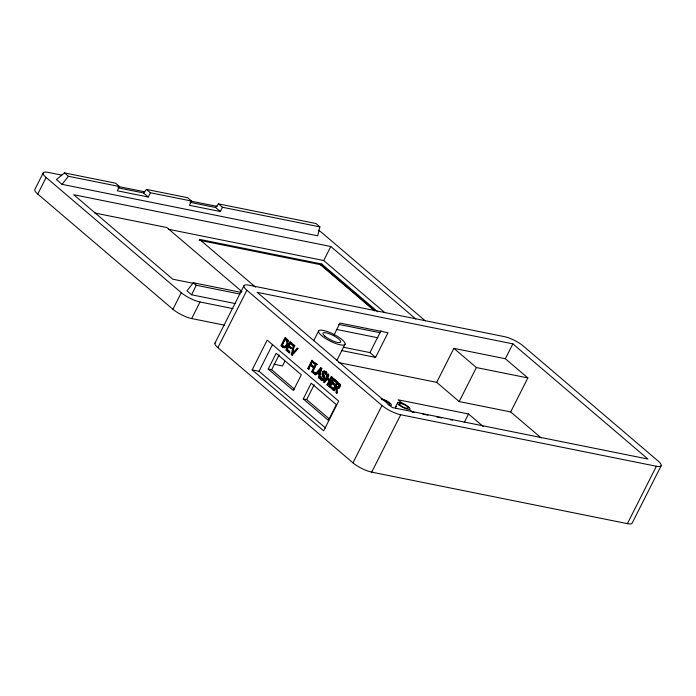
<?xml version="1.0" encoding="UTF-8"?>
<svg xmlns="http://www.w3.org/2000/svg" width="696" height="696" viewBox="0 0 696 696"><rect width="100%" height="100%" fill="white"/><g stroke="black" fill="none" stroke-linecap="round" stroke-linejoin="round"><path stroke-width="1.04" d="M333.645 390.473L335.263 387.263L336.081 387.95L336.151 392.614L337.073 393.405L336.951 388.255C340.605 388.298 340.214 382.626 337.012 381.782L332.932 389.864L334.332 390.613L332.932 389.864M338.708 385.584L337.264 383.313L335.716 386.367L337.525 387.307L338.708 385.584L339.396 385.723L338.465 387.307L336.934 387.289M339.396 385.723L339.117 384.54L337.264 383.313M326.241 372.577L326.789 373.595L326.137 374.883L325.041 372.691L323.631 372.569C321.656 374.77 326.067 376.78 324.266 379.181C323.205 381.782 320.064 380.042 319.708 377.902L320.386 376.553C327.442 386.863 317.515 365.052 326.929 372.717L325.067 371.438M322.126 379.407C327.564 379.999 318.986 370.742 325.754 371.577M315.74 363.634L317.132 364.382L315.74 363.634L311.651 371.716L315.453 374.961L317.08 373.117L319.125 374.866L318.472 377.536L319.908 378.311L319.22 378.172L321.5 368.549L320.621 367.801L314.853 374.448M319.394 373.778L320.491 369.263L321.178 369.402L320.082 373.917L317.741 372.369L320.491 369.263M319.16 377.676L319.812 375.005L317.08 373.117M319.899 226.887L317.663 235.796L62.066 184.353L56.428 179.551L64.467 172.904L115.588 183.196L119.529 186.554L117.38 190.808L148.257 197.02L150.406 192.766L191.574 201.048L189.425 205.303L220.31 211.514L222.45 207.269L319.899 226.887L315.958 223.52L218.492 203.885L215.56 207.469L189.999 202.319M288.327 344.268L288.483 343.702M323.788 373.656L323.979 373.152L323.292 373.012M241.277 292.407L193.323 282.759L186.963 290.85L191.583 294.782L196.246 285.256L239.937 294.043M333.802 335.402L339.979 323.066L388.02 332.74L375.57 357.396L341.466 350.523M43.178 172.999L34.8 189.573A14.79 3.828 26.8 0 0 37.758 194.062L172.912 309.285A14.79 3.828 26.8 0 0 191.652 318.559L224.669 325.206M37.758 194.062L46.136 177.48A14.79 3.828 26.8 0 1 47.98 172.356L61.822 175.14M172.912 309.285L181.291 292.712L46.136 177.48M191.652 318.559L200.03 301.986L233.047 308.624M214.942 343.163L243.931 285.778M217.891 347.643L246.88 290.258A14.79 3.828 26.8 0 1 248.733 285.134L504.426 336.647A14.79 3.828 26.8 0 1 523.166 345.921L658.242 461.135A14.79 3.828 26.8 0 1 656.389 466.259L627.4 523.644L371.716 472.132A14.79 3.828 26.8 0 1 352.976 462.857L217.891 347.643A14.79 3.828 26.8 0 1 215.734 342.449M252.161 369.88L267.194 340.126L338.674 401.087L323.649 430.85L252.161 369.88L259.025 371.264L325.58 428.023M259.025 371.264L272.606 344.389M268.204 369.054L276.147 353.324L301.333 374.805L293.39 390.534L268.204 369.054L271.631 369.741L294.382 389.142M377.676 311.721L321.709 263.984L321.282 264.837L199.1 240.216M168.301 229.228L323.71 260.539L330.791 246.506L415.816 319.029M285.665 337.786L281.584 345.868L285.038 347.887M271.631 369.741L279.105 354.934M284.838 361.233L282.454 365.948L274.007 364.252M313.705 340.709L318.577 331.079M307.815 368.445L311.895 360.363L312.582 360.502L308.502 368.584L307.815 368.445L309.215 369.193L308.502 368.584M308.528 369.054L310.494 365.156L313.565 367.331L310.494 365.156M312.878 367.192L313.365 366.244L310.973 364.208L312.13 361.929L314.679 363.66M315.784 363.234L315.097 363.095L314.618 364.051L312.13 361.929M311.651 371.716L312.339 371.855L316.428 363.773M320.621 367.801L321.308 367.94L315.54 374.587L315.923 373.552L312.852 371.368L316.445 364.243M315.236 373.413L314.757 374.361L315.54 374.587M303.238 398.93L311.182 383.209L336.368 404.689L328.425 420.419L303.238 398.93L306.666 399.626L329.417 419.027M306.666 399.626L314.148 384.818M321.622 380.364L323.17 380.703L321.317 379.659L320.395 378.032L321.074 376.693L321.274 377.493L320.586 377.354M329.686 380.99L328.999 380.851L327.007 384.81L327.694 384.949L329.686 380.99L327.224 378.894L326.546 378.755L324.545 382.713L323.831 382.104L327.912 374.022L328.625 374.631L327.024 377.798L329.486 379.903L330.174 380.033L331.775 376.867L332.488 377.476L331.087 376.727L329.486 379.903M328.599 374.161L324.519 382.243L323.831 382.104M326.424 380.477L327.224 378.894M327.024 377.798L327.712 377.937L328.912 375.562M336.803 360.572L345.077 344.189M331.801 377.336L327.712 385.419L327.007 384.81M329.312 383.757L331.122 380.173M328.799 386.341L332.888 378.259L333.575 378.398L329.486 386.48L328.799 386.341L332.836 389.334L329.486 386.48M332.001 387.254L333.314 388.385L330 385.993L331.514 382.991L334.654 385.227L331.514 382.991M333.967 385.088L334.445 384.131L331.992 382.034L333.114 379.825L336.438 382.208L333.114 379.825M332.201 383.131L330.678 386.132L330 385.993M331.992 382.034L332.679 382.174L333.802 379.964M332.149 389.203L332.627 388.246M335.75 382.069L336.229 381.112L332.888 378.259M333.619 390.004L337.699 381.921L337.012 381.782M334.733 389.812L335.95 387.402L336.768 388.09L336.838 392.753L336.151 392.614M343.302 347.226L369.941 352.594L380.956 330.791M352.976 462.857L381.965 405.472L246.88 290.258M395.432 407.064L397.581 402.81M371.716 472.132L400.705 414.746L656.389 466.259M436.688 382.356L453.87 348.357L505.348 358.727L527.864 377.928L510.681 411.936L459.203 401.566L436.688 382.356L338.735 362.625M459.203 401.566L476.386 367.558L527.864 377.928M464.232 422.481L468.521 413.981L483.355 426.631M505.348 358.727L512.865 343.85L647.95 459.055L392.266 407.543L257.181 292.329L512.865 343.85M661.2 465.615L632.212 523.009A14.79 3.828 26.8 0 1 627.4 523.644M62.066 184.353L68.408 176.271L119.529 186.554M117.92 187.798L143.489 192.949L146.464 189.408L187.633 197.69L191.574 201.048M319.803 370.951L321.178 369.402M293.068 353.699L297.94 348.252M287.239 346.425L285.786 347.678M337.63 388.394L338.891 388.203L338.204 388.064M326.824 375.022L325.728 372.83L323.631 372.569M118.268 186.502L144.899 191.861M190.695 201.074L217.317 206.434M330.791 246.506L73.733 194.715L172.791 279.209L195.097 283.698M94.821 213.019L166.822 227.522L241.938 291.598M321.709 263.984L199.526 239.372L255.606 287.196M191.583 294.782L235.248 303.569M338.56 324.362L380.094 332.723M336.351 329.417L377.893 337.777M282.741 347.252C287.926 349.314 290.041 339.37 284.986 337.647L280.897 345.729L283.429 347.391M283.263 347.565L283.951 347.704M310.973 364.208L311.66 364.339M321.5 368.549L322.187 368.689M324.249 371.22L325.345 371.412M323.831 371.281L324.519 371.42M325.458 371.716L326.146 371.855M323.431 371.447L324.118 371.586M325.885 372.125L326.572 372.264M323.075 371.699L323.762 371.838M322.761 372.055L323.449 372.195M324.058 372.351L325.232 372.534M325.041 372.691L325.728 372.83M322.492 372.499L323.179 372.638M325.432 373.117L326.12 373.256M322.291 372.96L322.979 373.1M325.745 373.665L326.433 373.804M312.852 371.368L315.923 373.552M317.741 372.369L320.082 373.917M322.161 373.413L322.848 373.543M325.963 374.265L326.65 374.396M322.1 373.839L322.787 373.978M322.1 374.257L322.787 374.396M323.144 374.439L324.04 375.014L323.353 374.874M322.161 374.657L322.848 374.796M322.265 375.022L322.953 375.161M323.797 375.562L324.484 375.701M315.079 374.004L315.758 374.144M319.125 374.866L319.812 375.005M322.622 375.727L323.309 375.866M324.232 376.231L324.919 376.371M323.04 376.353L323.727 376.493M323.405 376.919L324.092 377.058M323.614 377.363L324.293 377.502M323.683 377.798L324.371 377.937M323.623 378.25L324.31 378.389M320.847 378.05L323.083 379.598M319.708 377.902L320.395 378.032M323.44 378.72L324.127 378.859M324.266 379.181L324.954 379.32M321.178 378.624L321.865 378.763M323.092 379.207L323.779 379.346M321.569 379.059L322.248 379.19M322.648 379.442L323.335 379.581M320.247 378.998L320.934 379.137M320.63 379.52L321.317 379.659M321.143 380.025L321.83 380.164M322.918 380.486L323.605 380.625M339.37 384.079L340.057 384.218L339.813 383.835M337.96 383.914L338.647 384.053M338.43 384.401L339.117 384.54M339.544 384.549L340.231 384.688M338.674 384.914L339.361 385.053M339.631 385.079L340.318 385.219M338.726 385.245L339.413 385.384M339.631 385.627L340.318 385.767M338.621 385.932L339.309 386.071M339.509 386.219L340.196 386.35M338.474 386.28L339.161 386.419M339.256 386.837L339.944 386.976M335.716 386.367L337.029 387.037L336.342 386.898M338.021 386.959L338.708 387.098M337.786 387.167L338.465 387.307M337.525 387.307L338.212 387.446M338.769 387.585L339.457 387.724M468.521 413.981L398.164 399.808L403.115 404.028M335.263 387.263L335.95 387.402M338.5 387.863L339.187 388.003M336.081 387.95L336.768 388.09M336.951 388.255L338.282 388.429M411.997 411.962L414.129 412.389M422.655 414.111L427.988 415.181M436.514 416.895L441.838 417.974M450.373 419.688L452.504 420.123M425.343 320.9L322.326 233.073A14.79 3.828 26.8 0 0 318.307 230.159M453.87 348.357L476.386 367.558M510.681 411.936L541.253 438.01M323.71 260.539L384.792 312.635M374.779 310.459L321.282 264.837L320.299 264.628L374.622 310.964M218.492 203.885L222.45 207.269M215.56 207.469L220.31 211.514M369.941 352.594L375.57 357.396M409.7 409.648L412.998 412.458M146.464 189.408L150.406 192.766M143.489 192.949L148.257 197.02M334.237 378.972L336.246 380.686M291.998 343.18L290.658 342.04L286.578 350.123L289.928 352.976M294.982 345.729L294.217 345.077L291.972 354.734L292.746 355.386M311.895 360.363L315.097 363.095M285.917 339.317C290.032 341.084 286.282 349.61 282.767 345.555M290.893 343.606L293.521 345.851M327.712 377.937L330.174 380.033M332.679 382.174L334.315 383.574M289.292 346.773L290.928 348.174M326.546 378.755L328.999 380.851M287.77 349.775L289.745 351.463M312.339 371.855L314.67 373.839M318.472 377.536L319.22 378.172M64.467 172.904L68.408 176.271M193.323 282.759L196.246 285.256M287.535 339.439L287.987 340.005M288.283 340.544L288.483 341.101M323.744 374.126L323.831 374.579M383.4 400A4.933 1.279 26.8 0 1 389.003 403.141A4.933 1.279 26.8 0 1 388.046 404.541M381.625 399.643A4.933 1.279 26.8 0 1 382.417 399.739M400.705 414.746A14.79 3.828 26.8 0 1 381.965 405.472M395.954 408.317A6.899 1.783 26.8 0 1 396.563 406.629M381.286 398.782A6.899 1.783 26.8 0 1 390.03 403.106A6.899 1.783 26.8 0 1 389.168 405.498M200.03 301.986A14.79 3.828 26.8 0 1 181.291 292.712M287.065 342.075C287.405 344.72 284.299 348.418 282.08 345.416L285.23 339.178L287.065 342.075M293.529 344.938L291.293 354.595L292.059 355.247L297.984 348.731L297.253 348.113L292.39 353.559L294.295 345.59L293.529 344.938M289.971 341.901L285.891 349.984L289.24 352.846L289.719 351.889L287.083 349.636L288.605 346.634L291.058 348.731L291.537 347.774L289.084 345.677L290.206 343.467L292.842 345.712L293.32 344.755L289.971 341.901M400.33 405.185A4.933 1.279 26.8 0 0 407.917 408.3A4.933 1.279 26.8 0 0 403.045 404.141A4.933 1.279 26.8 0 0 400.33 405.185M324.962 336.255A9.857 2.549 26.8 0 0 340.126 342.484A9.857 2.549 26.8 0 0 330.382 334.167A9.857 2.549 26.8 0 0 324.962 336.255M321.526 335.559A14.79 3.828 26.8 0 0 344.285 344.911A14.79 3.828 26.8 0 0 329.66 332.436A14.79 3.828 26.8 0 0 321.526 335.559M398.956 404.907A6.899 1.783 26.8 0 0 409.579 409.265A6.899 1.783 26.8 0 0 402.749 403.445A6.899 1.783 26.8 0 0 398.956 404.907"/></g></svg>
